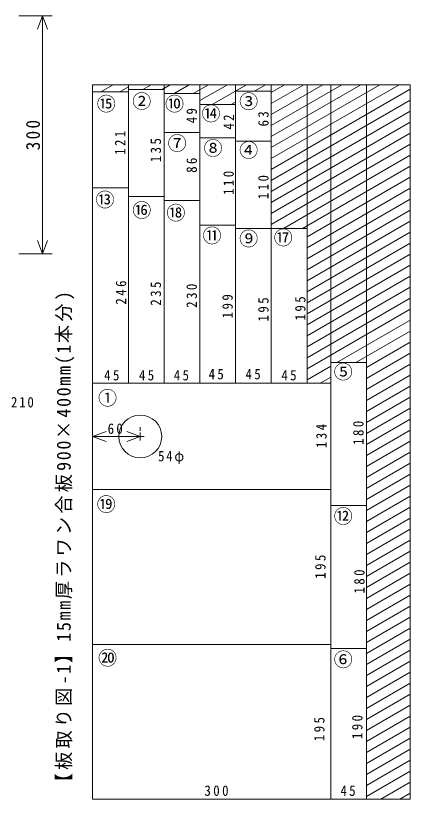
# Model space of a CAD drawing. Units: millimetres, scale not verified. Extents: x -988 to 367, y -526 to 557.
# Drawn here: x -130 to 367, y -475 to 512 of the extents above; entities that cross this region are included whole.
import ezdxf
from ezdxf.enums import TextEntityAlignment as Align

# ---------------------------------------------------------------- set-up
doc = ezdxf.new("R2010")
doc.units = ezdxf.units.MM
doc.header["$LTSCALE"] = 6
doc.layers.add('0-0', color=7, linetype='Continuous', lineweight=9)
doc.styles.add('ＭＳ ゴシック', font='')
doc.styles.get('ＭＳ ゴシック').set_extended_font_data('MS Gothic')

msp = doc.modelspace()

# ---------------------------------------------------------------- linework, layer by layer
at = {"layer": '0-0', "color": 4}
for p, q in [((-84.338, 512.126), (-126.338, 512.126)), ((-96.338, 512.126), (-102.494, 495.212)), ((-96.338, 212.126), (-96.338, 512.126)), ((-96.338, 512.126), (-90.181, 495.212)), ((-96.338, 212.126), (-102.494, 229.04)), ((-96.338, 212.126), (-90.181, 229.04)), ((-84.338, 212.126), (-126.338, 212.126)), ((-33.307, -5.898), (-33.307, -72.803)), ((26.693, -5.898), (26.693, -10.803)), ((-33.307, -17.898), (-16.393, -11.742)), ((-33.307, -17.898), (26.693, -17.898)), ((-33.307, -17.898), (-16.393, -24.055)), ((26.693, -17.898), (9.778, -11.742)), ((26.693, -17.898), (9.778, -24.055))]:
    msp.add_line(p, q, dxfattribs=at)
at = {"layer": '0-0'}
for p, q in [((-33.307, 425.197), (-33.307, -474.803)), ((366.693, 425.197), (-33.307, 425.197)), ((-33.307, 424.175), (-31.537, 425.197)), ((-23.126, 416.197), (-7.537, 425.197)), ((11.693, 425.197), (11.693, 49.197)), ((30.07, 419.197), (40.463, 425.197)), ((54.07, 419.197), (64.463, 425.197)), ((56.693, 425.197), (56.693, 49.197)), ((69.41, 414.197), (88.463, 425.197)), ((93.41, 414.197), (112.463, 425.197)), ((101.693, 425.197), (101.693, 49.197)), ((101.693, 405.123), (136.463, 425.197)), ((117.161, 400.197), (160.463, 425.197)), ((146.693, 425.197), (146.693, 49.197)), ((170.606, 417.197), (184.463, 425.197)), ((191.693, 425.197), (191.693, 49.197)), ((191.693, 332.376), (352.463, 425.197)), ((191.693, 346.233), (328.463, 425.197)), ((191.693, 360.089), (304.463, 425.197)), ((191.693, 373.946), (280.463, 425.197)), ((191.693, 387.802), (256.463, 425.197)), ((191.693, 401.658), (232.463, 425.197)), ((191.693, 415.515), (208.463, 425.197)), ((236.693, 425.197), (236.693, 49.197)), ((266.693, 425.197), (266.693, -474.803)), ((311.693, 425.197), (311.693, -474.803)), ((366.693, 425.197), (366.693, -474.803)), ((-33.307, 416.197), (11.693, 416.197)), ((0.874, 416.197), (11.693, 422.443)), ((11.693, 419.197), (56.693, 419.197)), ((146.693, 417.197), (191.693, 417.197)), ((191.693, 318.52), (366.693, 419.556)), ((56.693, 414.197), (101.693, 414.197)), ((191.693, 304.664), (366.693, 405.7)), ((101.693, 400.197), (146.693, 400.197)), ((141.161, 400.197), (146.693, 403.391)), ((191.693, 290.807), (366.693, 391.844)), ((191.693, 276.951), (366.693, 377.987)), ((56.693, 365.197), (101.693, 365.197)), ((101.693, 358.197), (146.693, 358.197)), ((191.693, 263.094), (366.693, 364.131)), ((146.693, 354.197), (191.693, 354.197)), ((191.693, 249.238), (366.693, 350.274)), ((206.961, 244.197), (366.693, 336.418)), ((230.961, 244.197), (366.693, 322.562)), ((236.693, 233.65), (366.693, 308.705)), ((-33.307, 295.197), (11.693, 295.197)), ((236.693, 219.793), (366.693, 294.849)), ((11.693, 284.197), (56.693, 284.197)), ((56.693, 279.197), (101.693, 279.197)), ((236.693, 205.937), (366.693, 280.992)), ((236.693, 192.08), (366.693, 267.136)), ((101.693, 248.197), (146.693, 248.197)), ((236.693, 178.224), (366.693, 253.279)), ((146.693, 244.197), (191.693, 244.197)), ((146.693, 244.197), (236.693, 244.197)), ((236.693, 164.368), (366.693, 239.423)), ((236.693, 150.511), (366.693, 225.567)), ((236.693, 136.655), (366.693, 211.71)), ((236.693, 122.798), (366.693, 197.854)), ((236.693, 108.942), (366.693, 183.997)), ((236.693, 95.085), (366.693, 170.141)), ((236.693, 81.229), (366.693, 156.285)), ((236.693, 67.373), (366.693, 142.428)), ((274.245, 75.197), (366.693, 128.572)), ((298.245, 75.197), (366.693, 114.715)), ((311.693, 69.105), (366.693, 100.859)), ((311.693, 55.248), (366.693, 87.003)), ((236.693, 53.516), (266.693, 70.837)), ((266.693, 75.197), (311.693, 75.197)), ((311.693, 41.392), (366.693, 73.146)), ((311.693, 27.536), (366.693, 59.29)), ((253.211, 49.197), (266.693, 56.98)), ((-33.307, 49.197), (266.693, 49.197)), ((311.693, 13.679), (366.693, 45.433)), ((311.693, -0.177), (366.693, 31.577)), ((311.693, -14.034), (366.693, 17.721)), ((311.693, -27.89), (366.693, 3.864)), ((21.693, -17.803), (31.693, -17.803)), ((26.693, -12.803), (26.693, -22.803)), ((311.693, -41.747), (366.693, -9.992)), ((311.693, -55.603), (366.693, -23.849)), ((311.693, -69.459), (366.693, -37.705)), ((311.693, -83.316), (366.693, -51.561)), ((311.693, -97.172), (366.693, -65.418)), ((-33.307, -84.803), (266.693, -84.803)), ((311.693, -111.029), (366.693, -79.274)), ((311.693, -124.885), (366.693, -93.131)), ((266.693, -104.803), (311.693, -104.803)), ((311.693, -138.741), (366.693, -106.987)), ((311.693, -152.598), (366.693, -120.844)), ((311.693, -166.454), (366.693, -134.7)), ((311.693, -180.311), (366.693, -148.556)), ((311.693, -194.167), (366.693, -162.413)), ((311.693, -208.023), (366.693, -176.269)), ((311.693, -221.88), (366.693, -190.126)), ((311.693, -235.736), (366.693, -203.982)), ((311.693, -249.593), (366.693, -217.838)), ((311.693, -263.449), (366.693, -231.695)), ((311.693, -277.305), (366.693, -245.551)), ((311.693, -291.162), (366.693, -259.408)), ((311.693, -305.018), (366.693, -273.264)), ((-33.307, -279.803), (266.693, -279.803)), ((266.693, -284.803), (311.693, -284.803)), ((311.693, -318.875), (366.693, -287.12)), ((311.693, -332.731), (366.693, -300.977)), ((311.693, -346.587), (366.693, -314.833)), ((311.693, -360.444), (366.693, -328.69)), ((311.693, -374.3), (366.693, -342.546)), ((311.693, -388.157), (366.693, -356.402)), ((311.693, -402.013), (366.693, -370.259)), ((311.693, -415.869), (366.693, -384.115)), ((311.693, -429.726), (366.693, -397.972)), ((311.693, -443.582), (366.693, -411.828)), ((311.693, -457.439), (366.693, -425.684)), ((311.693, -471.295), (366.693, -439.541)), ((329.617, -474.803), (366.693, -453.397)), ((353.617, -474.803), (366.693, -467.254)), ((-33.307, -474.803), (366.693, -474.803))]:
    msp.add_line(p, q, dxfattribs=at)
msp.add_circle((26.693, -17.803), 27, dxfattribs=at)

# ---------------------------------------------------------------- texts
at = {"layer": '0-0', "color": 5, "style": 'ＭＳ ゴシック'}
for s, p in [('②', (16.535, 390.236)), ('③', (151.149, 390.015)), ('⑮', (-28.11, 386.929)), ('⑩', (57.874, 386.929)), ('⑭', (103.778, 374.651)), ('⑦', (61.181, 337.323)), ('⑧', (106.339, 331.121)), ('④', (151.149, 328.56)), ('⑬', (-29.764, 266.22)), ('⑯', (16.535, 252.992)), ('⑱', (59.528, 249.685)), ('⑪', (105.059, 221.015)), ('⑨', (151.149, 217.174)), ('⑰', (194.68, 218.454)), ('⑤', (270.218, 49.454)), ('①', (-26.457, 16.535)), ('⑲', (-28.11, -117.402)), ('⑫', (270.218, -132.349)), ('⑳', (-26.457, -310.866)), ('⑥', (270.218, -312.871))]:
    msp.add_text(s, height=17.6, dxfattribs=at).set_placement(p, align=Align.BOTTOM_LEFT)
at = {"layer": '0-0', "attachment_point": 7, "rotation": 90, "style": 'ＭＳ ゴシック'}
for s, insert, char_height in [('\\T1.36;\\W0.9;49', (98.145, 376.643), 13.2), ('\\T1.36;\\W0.9;42', (144.626, 368.675), 13.2), ('\\T1.36;\\W0.9;63', (188.452, 372.659), 13.2), ('\\T1.27;\\W0.9;300', (-99.338, 342.626), 17.6), ('\\T1.38;\\W0.9;121', (7.838, 336.802), 13.2), ('\\T1.38;\\W0.9;135', (52.992, 327.506), 13.2), ('\\T1.36;\\W0.9;86', (98.145, 314.225), 13.2), ('\\T1.38;\\W0.9;110', (144.626, 286.336), 13.2), ('\\T1.38;\\W0.9;110', (188.452, 281.024), 13.2), ('\\T1.38;\\W0.9;246', (9.166, 148.22), 13.2), ('\\T1.38;\\W0.9;235', (52.992, 146.892), 13.2), ('\\T1.38;\\W0.9;230', (98.145, 144.236), 13.2), ('\\T1.18;\\W0.95;【板取り図-1】15mm厚ラワン合板900×400mm(1本分)', (-56.22, -464.646), 17.6), ('\\T1.38;\\W0.9;199', (143.298, 130.955), 13.2), ('\\T1.38;\\W0.9;195', (188.452, 126.971), 13.2), ('\\T1.38;\\W0.9;195', (234.933, 128.299), 13.2), ('\\T1.38;\\W0.9;180', (307.976, -28.41), 13.2), ('\\T1.38;\\W0.9;134', (261.494, -32.394), 13.2), ('\\T1.38;\\W0.9;195', (260.166, -197.071), 13.2), ('\\T1.38;\\W0.9;180', (309.304, -215.664), 13.2), ('\\T1.38;\\W0.9;195', (258.838, -401.59), 13.2), ('\\T1.38;\\W0.9;190', (306.648, -398.934), 13.2)]:
    msp.add_mtext(s, dxfattribs=dict(at, insert=insert, char_height=char_height))
at = {"layer": '0-0', "char_height": 13.2, "attachment_point": 7, "style": 'ＭＳ ゴシック'}
for s, insert in [('\\T1.36;\\W0.9;45', (-18.723, 52.601)), ('\\T1.36;\\W0.9;45', (25.103, 52.601)), ('\\T1.36;\\W0.9;45', (68.928, 52.601)), ('\\T1.36;\\W0.9;45', (112.753, 53.929)), ('\\T1.36;\\W0.9;45', (159.235, 53.929)), ('\\T1.36;\\W0.9;45', (204.388, 52.601)), ('\\T1.28;\\W0.9;サイズ：W.134×H.300×D.210', (-384.541, 17.953)), ('\\T1.36;\\W0.9;60', (-14.391, -14.704)), ('\\T1.27;\\W0.9;54φ', (49.094, -52.636)), ('\\T1.38;\\W0.9;300', (107.441, -470.648)), ('\\T1.36;\\W0.9;45', (278.759, -470.648))]:
    msp.add_mtext(s, dxfattribs=dict(at, insert=insert))

doc.saveas('drawing.dxf')
